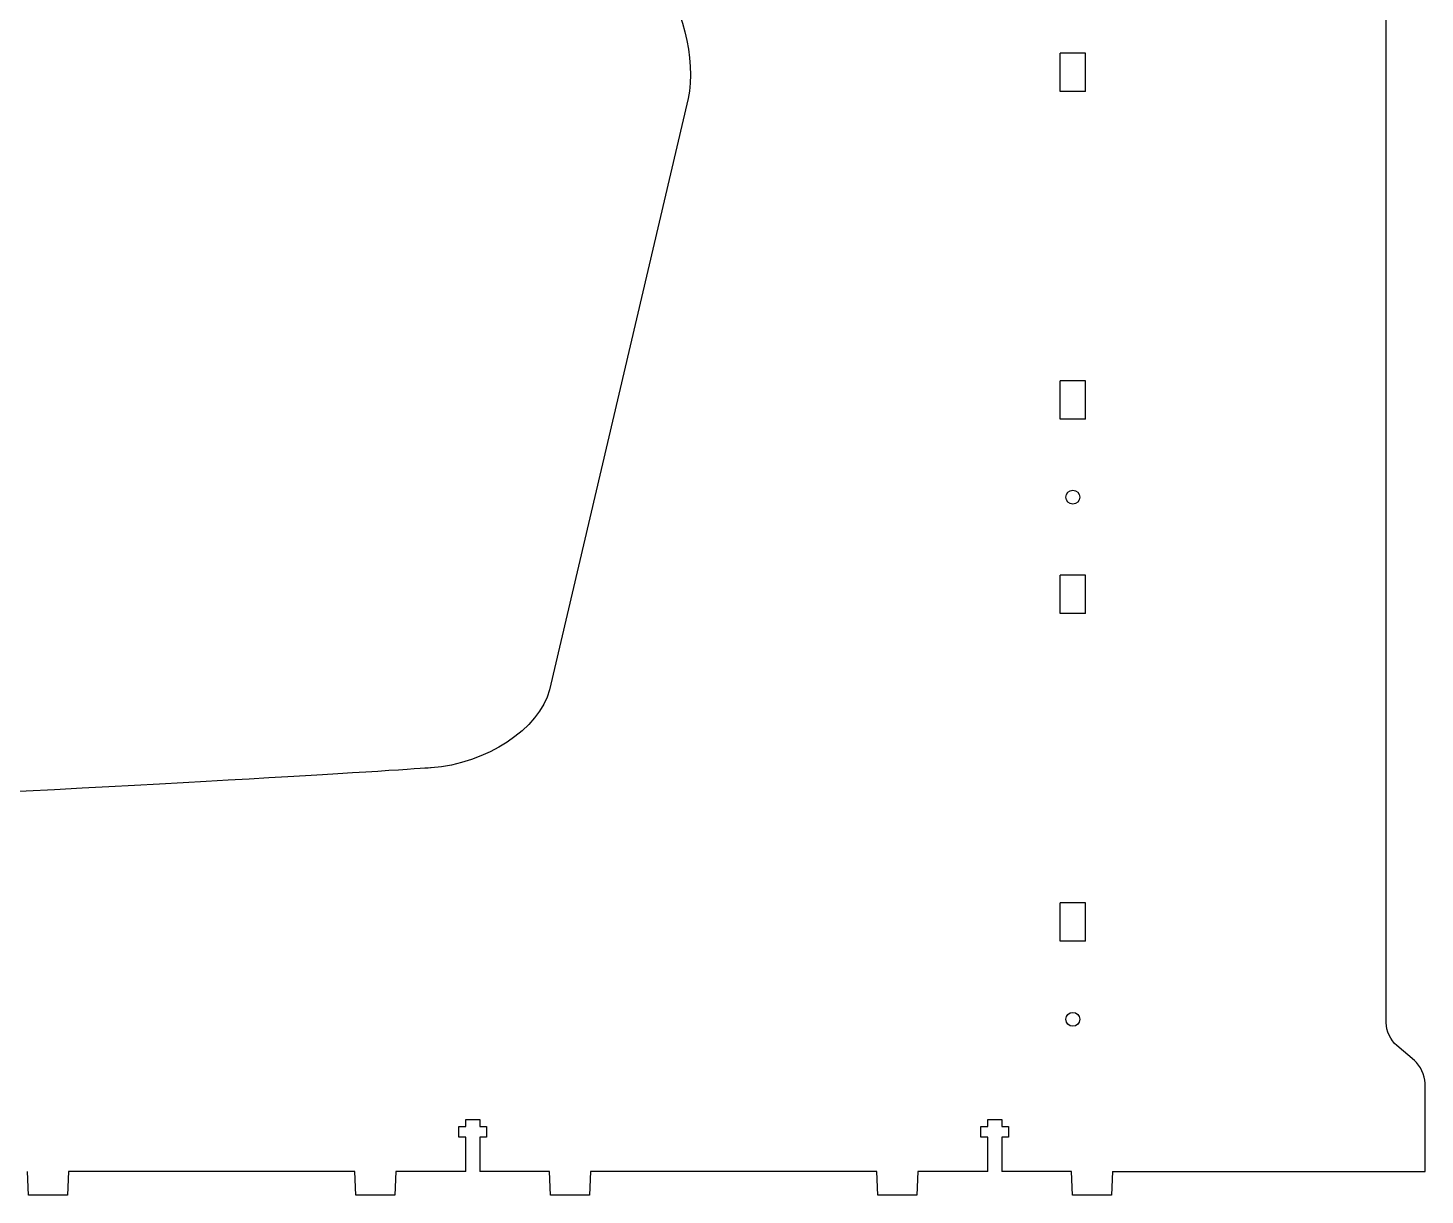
# Model space of a CAD drawing. Header units: millimetres. Extents: x -1172 to -29, y -862 to -38.
# Drawn here: x -315.8 to -28.5, y -861.6 to -621.6 of the extents above; entities that cross this region are included whole.
import ezdxf

# ---------------------------------------------------------------- set-up
doc = ezdxf.new("R2010")
doc.units = ezdxf.units.MM
doc.layers.add('CUTS', color=1, linetype='Continuous', true_color=0xff0000)

msp = doc.modelspace()

# ---------------------------------------------------------------- linework, layer by layer
at = {"layer": 'CUTS', "color": 1, "lineweight": 25, "true_color": 0xff0000}
for p, q in [((-36.5, -826.16), (-36.5, -73.8)), ((-98.31, -626.8), (-103.51, -626.8)), ((-103.51, -634.68), (-103.51, -626.8)), ((-98.31, -634.68), (-98.31, -626.8)), ((-98.31, -634.68), (-103.51, -634.68)), ((-98.31, -694.14), (-103.51, -694.14)), ((-103.51, -702.02), (-103.51, -694.14)), ((-98.31, -702.02), (-98.31, -694.14)), ((-98.31, -702.02), (-103.51, -702.02)), ((-98.31, -734.14), (-103.51, -734.14)), ((-103.51, -742.02), (-103.51, -734.14)), ((-98.31, -742.02), (-98.31, -734.14)), ((-98.31, -742.02), (-103.51, -742.02)), ((-98.31, -801.48), (-103.51, -801.48)), ((-103.51, -809.36), (-103.51, -801.48)), ((-98.31, -809.36), (-98.31, -801.48)), ((-98.31, -809.36), (-103.51, -809.36)), ((-28.5, -856.68), (-28.5, -838.55)), ((-225.75, -847.46), (-225.75, -846.02)), ((-225.75, -846.02), (-222.88, -846.02)), ((-222.88, -846.02), (-222.88, -847.46)), ((-118.41, -847.46), (-118.41, -846.02)), ((-118.41, -846.02), (-115.54, -846.02)), ((-115.54, -846.02), (-115.54, -847.46)), ((-227.15, -849.66), (-227.15, -847.46)), ((-227.15, -847.46), (-225.75, -847.46)), ((-225.75, -849.66), (-227.15, -849.66)), ((-225.75, -856.68), (-225.75, -849.66)), ((-222.88, -847.46), (-221.48, -847.46)), ((-221.48, -849.66), (-222.88, -849.66)), ((-222.88, -849.66), (-222.88, -856.68)), ((-221.48, -847.46), (-221.48, -849.66)), ((-119.81, -849.66), (-119.81, -847.46)), ((-119.81, -847.46), (-118.41, -847.46)), ((-118.41, -849.66), (-119.81, -849.66)), ((-118.41, -856.68), (-118.41, -849.66)), ((-115.54, -847.46), (-114.14, -847.46)), ((-114.14, -849.66), (-115.54, -849.66)), ((-115.54, -849.66), (-115.54, -856.68)), ((-114.14, -847.46), (-114.14, -849.66)), ((-315.68, -861.55), (-315.88, -856.68)), ((-307.44, -856.68), (-307.64, -861.55)), ((-248.54, -856.68), (-307.44, -856.68)), ((-248.34, -861.55), (-248.54, -856.68)), ((-240.11, -856.68), (-240.31, -861.55)), ((-225.75, -856.68), (-240.11, -856.68)), ((-208.54, -856.68), (-222.88, -856.68)), ((-208.34, -861.55), (-208.54, -856.68)), ((-200.1, -856.68), (-200.3, -861.55)), ((-141.2, -856.68), (-200.1, -856.68)), ((-141, -861.55), (-141.2, -856.68)), ((-132.77, -856.68), (-132.97, -861.55)), ((-118.41, -856.68), (-132.77, -856.68)), ((-101.2, -856.68), (-115.54, -856.68)), ((-101, -861.55), (-101.2, -856.68)), ((-92.76, -856.68), (-92.96, -861.55)), ((-92.76, -856.68), (-53.42, -856.68)), ((-53.42, -856.68), (-28.5, -856.68)), ((-307.64, -861.55), (-315.68, -861.55)), ((-240.31, -861.55), (-248.34, -861.55)), ((-200.3, -861.55), (-208.34, -861.55)), ((-132.97, -861.55), (-141, -861.55)), ((-92.96, -861.55), (-101, -861.55))]:
    msp.add_line(p, q, dxfattribs=at)
for points in [[(-36.5, -826.16), (-36.5, -626.13)], [(-179.99, -636.14), (-208.56, -757.66)], [(-30.67, -833.9), (-34.34, -830.81)]]:
    msp.add_lwpolyline(points, dxfattribs=at)
for points in [[(-186.6, -609.99), (-181.34, -616.27), (-178.36, -628.03), (-179.99, -636.14)], [(-102.34, -718.08), (-102.34, -717.29), (-101.7, -716.66), (-100.91, -716.66)], [(-100.91, -719.51), (-101.7, -719.51), (-102.34, -718.87), (-102.34, -718.08)], [(-100.91, -716.66), (-100.13, -716.66), (-99.49, -717.29), (-99.49, -718.08)], [(-99.49, -718.08), (-99.49, -718.87), (-100.13, -719.51), (-100.91, -719.51)], [(-208.56, -757.66), (-210.59, -765.72), (-221.54, -772.95), (-232.89, -773.73)], [(-232.89, -773.73), (-232.89, -773.73), (-425.91, -787.01), (-628.32, -787.01)], [(-102.34, -825.42), (-102.34, -824.63), (-101.7, -824), (-100.91, -824)], [(-100.91, -824), (-100.13, -824), (-99.49, -824.63), (-99.49, -825.42)], [(-100.91, -826.85), (-101.7, -826.85), (-102.34, -826.21), (-102.34, -825.42)], [(-99.49, -825.42), (-99.49, -826.21), (-100.13, -826.85), (-100.91, -826.85)], [(-34.34, -830.81), (-35.53, -829.81), (-36.5, -827.71), (-36.5, -826.16)], [(-28.5, -838.55), (-28.5, -836.99), (-29.48, -834.9), (-30.67, -833.9)]]:
    msp.add_open_spline(points, degree=3, dxfattribs=at)

doc.saveas('drawing.dxf')
